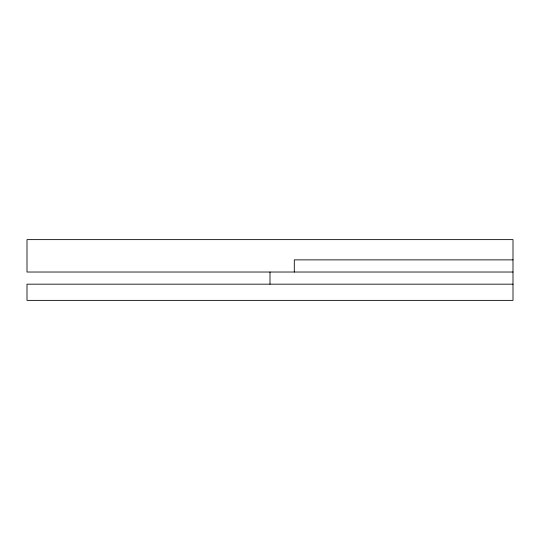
<?xml version="1.0" encoding="UTF-8"?>
<svg xmlns="http://www.w3.org/2000/svg" width="540" height="540" viewBox="0 0 540 540"><rect width="100%" height="100%" fill="white"/><g stroke="black" fill="none" stroke-linecap="round" stroke-linejoin="round"><path stroke-width="0.81" d="M513 259.875L294.3 259.875L294.3 272.025M513 272.025L27 272.025L27 239.625L513 239.625L513 300.375L27 300.375L27 284.175L513 284.175M270 272.025L270 284.175"/></g></svg>
